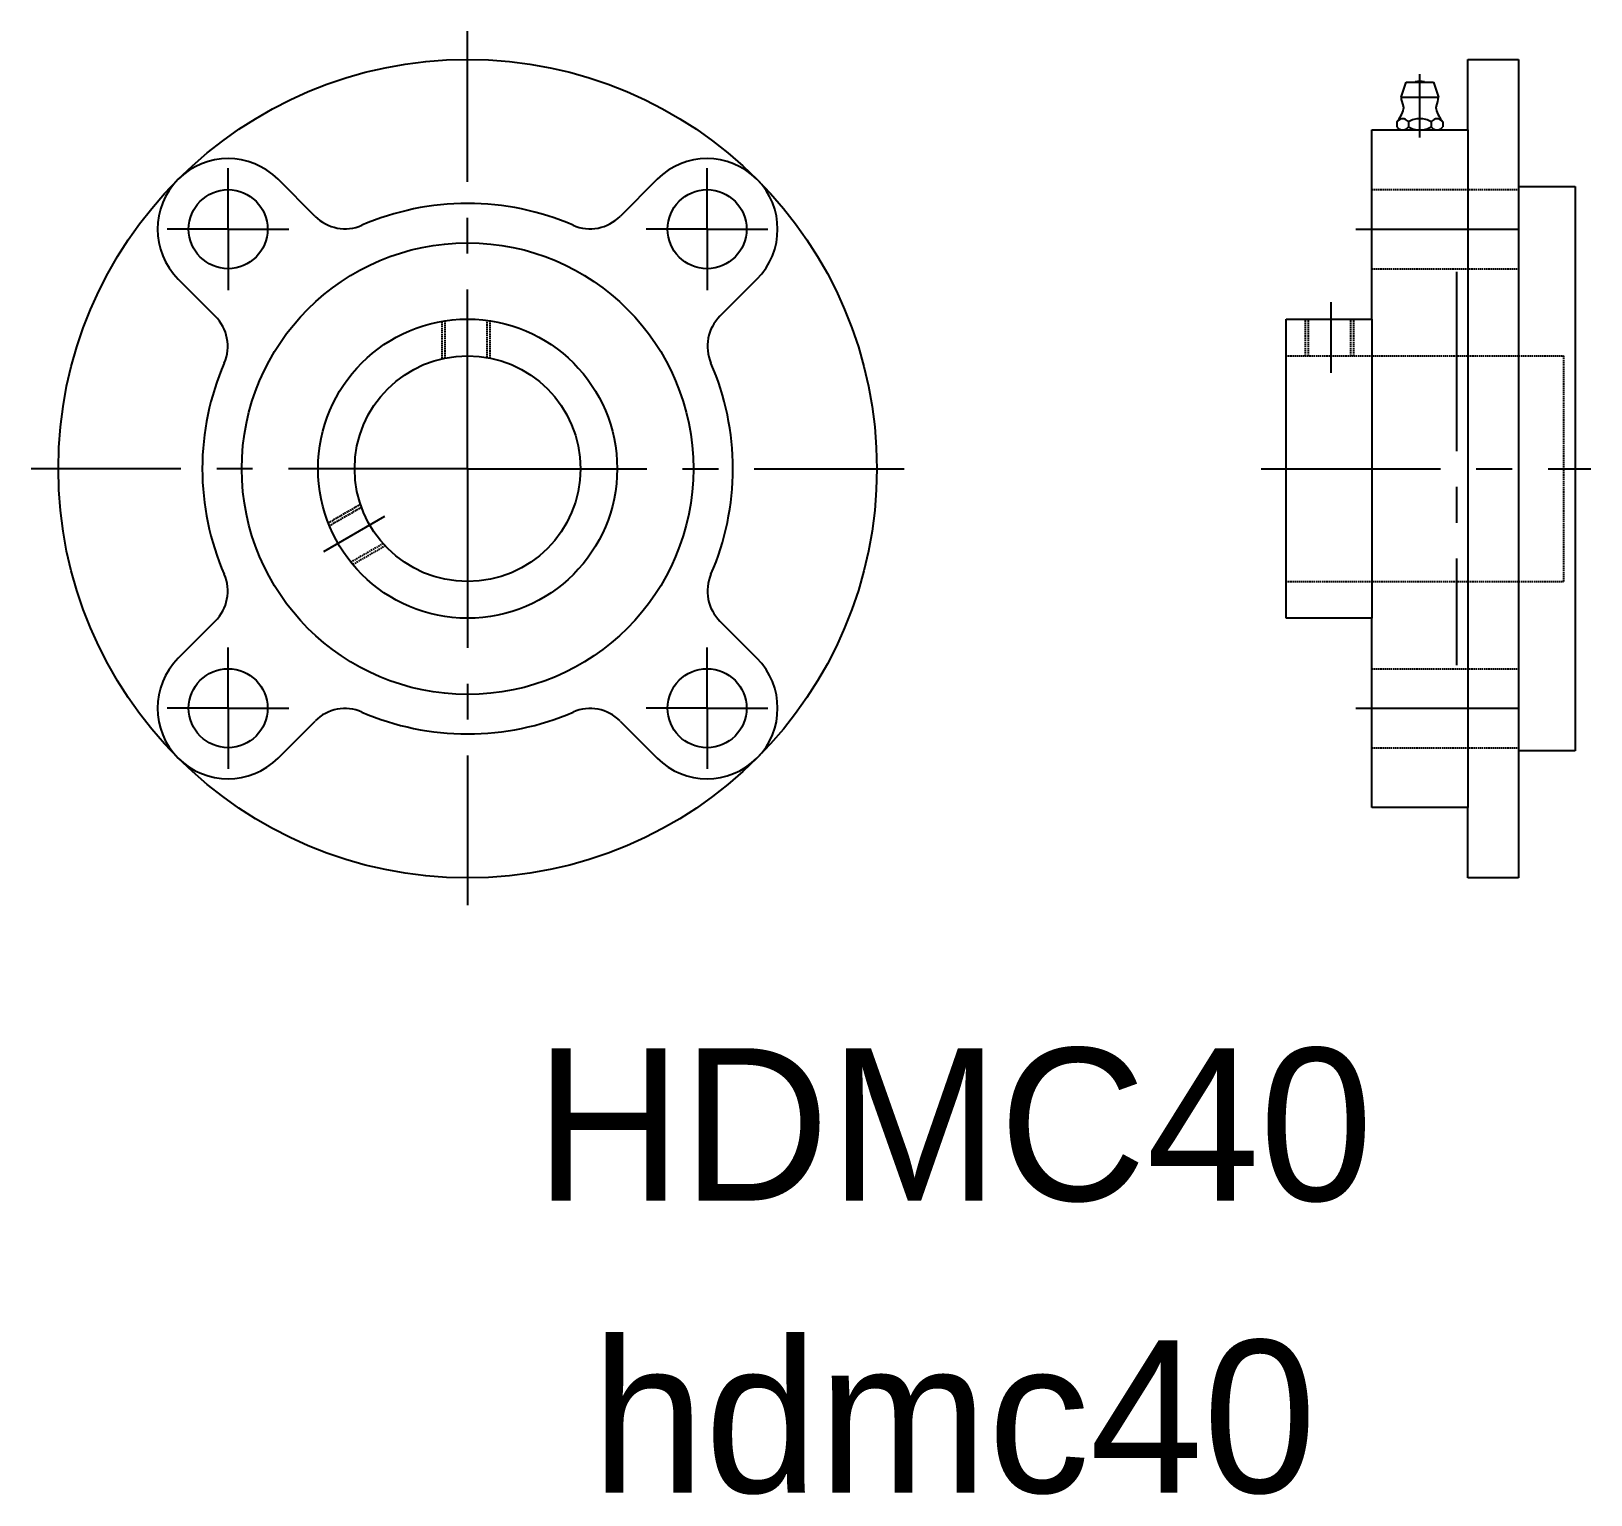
# Model space of a CAD drawing. Extents: x 260 to 536, y 146 to 405.
import ezdxf
from ezdxf.enums import TextEntityAlignment as Align

# ---------------------------------------------------------------- set-up
doc = ezdxf.new("R2010")
doc.units = 0
doc.linetypes.add('CENTER', pattern=[50.8, 31.75, -6.35, 6.35, -6.35])
doc.linetypes.add('HIDDEN', pattern=[0.375, 0.25, -0.125])
doc.layers.get('0').update_dxf_attribs({"linetype": 'CONTINUOUS'})
doc.layers.add('CENTER', color=1, linetype='CENTER')

msp = doc.modelspace()

# ---------------------------------------------------------------- linework, layer by layer
at = {"color": 7, "linetype": 'CONTINUOUS'}
for p, q in [((514.59, 400.47), (523.59, 400.47)), ((514.59, 387.97), (514.59, 400.47)), ((523.59, 400.47), (523.59, 377.97)), ((502.79, 393.77), (503.69, 396.47)), ((503.69, 396.47), (508.49, 396.47)), ((508.49, 396.47), (509.39, 393.77)), ((502.79, 393.77), (509.39, 393.77)), ((497.59, 387.97), (514.59, 387.97)), ((497.59, 354.47), (497.59, 387.97)), ((502.04, 389.44), (502.04, 388.5)), ((502.79, 387.97), (509.39, 387.97)), ((504.07, 389.44), (504.07, 388.5)), ((506.09, 387.97), (506.09, 387.97)), ((508.12, 389.44), (508.12, 388.5)), ((510.14, 389.44), (510.14, 388.5)), ((514.59, 387.97), (514.59, 267.97)), ((310.37, 372.67), (303.81, 379.24)), ((370.98, 379.24), (364.41, 372.67)), ((523.59, 377.97), (523.59, 277.97)), ((523.59, 377.97), (533.59, 377.97)), ((533.59, 377.97), (533.59, 327.97)), ((286.13, 361.56), (292.7, 354.99)), ((382.09, 354.99), (388.66, 361.56)), ((482.39, 301.47), (482.39, 354.47)), ((482.39, 354.47), (497.59, 354.47)), ((497.59, 354.47), (497.59, 301.47)), ((533.59, 327.97), (533.59, 277.97)), ((497.59, 301.47), (482.39, 301.47)), ((497.59, 267.97), (497.59, 301.47)), ((292.7, 300.95), (286.13, 294.38)), ((388.66, 294.38), (382.09, 300.95)), ((303.81, 276.71), (310.37, 283.27)), ((364.41, 283.27), (370.98, 276.71)), ((523.59, 277.97), (523.59, 255.47)), ((533.59, 277.97), (523.59, 277.97)), ((514.59, 267.97), (497.59, 267.97)), ((514.59, 255.47), (514.59, 267.97)), ((523.59, 255.47), (514.59, 255.47))]:
    msp.add_line(p, q, dxfattribs=at)
at = {"color": 3, "linetype": 'HIDDEN'}
for p, q in [((497.59, 377.4), (523.59, 377.4)), ((497.59, 363.4), (523.59, 363.4)), ((332.86, 347.45), (332.86, 354.08)), ((333.4, 347.57), (333.4, 354.17)), ((340.86, 347.67), (340.86, 354.24)), ((341.4, 347.57), (341.4, 354.17)), ((485.85, 347.97), (485.85, 354.47)), ((486.39, 347.97), (486.39, 354.47)), ((493.85, 347.97), (493.85, 354.47)), ((494.39, 347.97), (494.39, 354.47)), ((482.39, 347.97), (531.59, 347.97)), ((531.59, 307.97), (531.59, 347.97)), ((318.42, 321.64), (312.71, 318.34)), ((318.6, 321.12), (312.91, 317.83)), ((322.42, 314.71), (316.71, 311.41)), ((322.8, 314.3), (317.05, 310.98)), ((482.39, 307.97), (531.59, 307.97)), ((497.59, 292.54), (523.59, 292.54)), ((497.59, 278.54), (523.59, 278.54))]:
    msp.add_line(p, q, dxfattribs=at)
at = {"color": 7, "linetype": 'CONTINUOUS'}
for centre, radius in [((337.39, 327.97), 72.5), ((294.97, 370.4), 7), ((379.82, 370.4), 7), ((337.39, 327.97), 40), ((337.39, 327.97), 26.5), ((337.39, 327.97), 20), ((294.97, 285.54), 7), ((379.82, 285.54), 7)]:
    msp.add_circle(centre, radius, dxfattribs=at)
for centre, radius, start, end in [((506.09, 393.39), 3.2, 74.6212, 105.3788), ((506.09, 393.77), 3.3, 180, 207.0507), ((506.09, 393.77), 3.3, 332.9493, 0), ((497.42, 393.27), 6, 320.3375, 344.7683), ((503.2, 388.51), 1.48, 106.5909, 141.1281), ((503.06, 388.87), 1.1, 75.0414, 104.9586), ((502.44, 391.91), 0.8, 344.7674, 27.0696), ((502.92, 388.51), 1.48, 38.8719, 73.4091), ((506.61, 384.62), 5.45, 106.5809, 117.7257), ((506.09, 385.93), 4.04, 75.0501, 104.9499), ((505.58, 384.62), 5.44, 62.2701, 73.4191), ((509.27, 388.51), 1.48, 106.5909, 141.1281), ((509.13, 388.87), 1.1, 75.0414, 104.9586), ((509.75, 391.91), 0.8, 152.9304, 195.2326), ((514.76, 393.27), 6, 195.2317, 219.6625), ((508.99, 388.51), 1.48, 38.8719, 73.4091), ((503.2, 389.43), 1.48, 218.8826, 253.4091), ((503.06, 389.07), 1.1, 255.0414, 284.9586), ((502.92, 389.43), 1.48, 286.5909, 321.1283), ((506.61, 393.33), 5.44, 242.2744, 253.4191), ((506.09, 392.01), 4.04, 255.0501, 284.9499), ((505.58, 393.33), 5.45, 286.5809, 297.7299), ((509.27, 389.43), 1.48, 218.8826, 253.4091), ((509.13, 389.07), 1.1, 255.0414, 284.9586), ((508.99, 389.43), 1.48, 286.5909, 321.1283), ((294.97, 370.4), 12.5, 45, 225), ((379.82, 370.4), 12.5, 315, 135), ((337.39, 327.97), 47, 90, 113.4567), ((337.39, 327.97), 47, 66.5433, 90), ((315.69, 377.99), 7.52, 225, 293.4567), ((359.1, 377.99), 7.52, 246.5433, 315), ((287.38, 349.67), 7.52, 336.5433, 45), ((387.41, 349.67), 7.52, 135, 203.4567), ((337.39, 327.97), 47, 156.5433, 180), ((337.39, 327.97), 47, 0, 23.4567), ((337.39, 327.97), 47, 180, 203.4567), ((337.39, 327.97), 47, 336.5433, 0), ((287.38, 306.27), 7.52, 315, 23.4567), ((387.41, 306.27), 7.52, 156.5433, 225), ((294.97, 285.54), 12.5, 135, 315), ((379.82, 285.54), 12.5, 225, 45), ((315.69, 277.96), 7.52, 66.5433, 135), ((337.39, 327.97), 47, 246.5433, 270), ((337.39, 327.97), 47, 270, 293.4567), ((359.1, 277.96), 7.52, 45, 113.4567)]:
    msp.add_arc(centre, radius, start, end, dxfattribs=at)
at = {"layer": 'CENTER', "color": 1, "linetype": 'CENTER'}
for p, q in [((337.4, 327.97), (337.4, 405.47)), ((506.09, 386.66), (506.09, 397.85)), ((294.97, 370.4), (294.97, 381.18)), ((379.82, 370.4), (379.82, 381.18)), ((294.97, 370.4), (284.19, 370.4)), ((294.97, 370.4), (294.97, 359.62)), ((294.97, 370.4), (305.75, 370.4)), ((379.82, 370.4), (369.04, 370.4)), ((379.82, 370.4), (390.6, 370.4)), ((379.82, 370.4), (379.82, 359.62)), ((494.74, 370.4), (523.59, 370.4)), ((512.59, 362.83), (512.59, 293.15)), ((490.39, 344.97), (490.39, 357.47)), ((337.39, 327.97), (260.08, 327.97)), ((337.39, 327.97), (414.71, 327.97)), ((337.39, 327.97), (337.39, 250.66)), ((478, 327.97), (536.38, 327.97)), ((322.67, 319.47), (311.85, 313.22)), ((322.67, 319.47), (311.85, 313.22)), ((294.97, 285.54), (294.97, 296.32)), ((379.82, 285.54), (379.82, 296.32)), ((294.97, 285.54), (284.19, 285.54)), ((294.97, 285.54), (294.97, 274.77)), ((294.97, 285.54), (305.75, 285.54)), ((379.82, 285.54), (369.04, 285.54)), ((379.82, 285.54), (379.82, 274.77)), ((379.82, 285.54), (390.6, 285.54)), ((494.74, 285.54), (523.59, 285.54))]:
    msp.add_line(p, q, dxfattribs=at)

# ---------------------------------------------------------------- texts
at = {"color": 7, "linetype": 'CONTINUOUS'}
for s, p in [('HDMC40', (423.55, 198.31)), ('hdmc40', (423.55, 146.57))]:
    msp.add_text(s, height=27, dxfattribs=at).set_placement(p, align=Align.CENTER)

doc.saveas('drawing.dxf')
